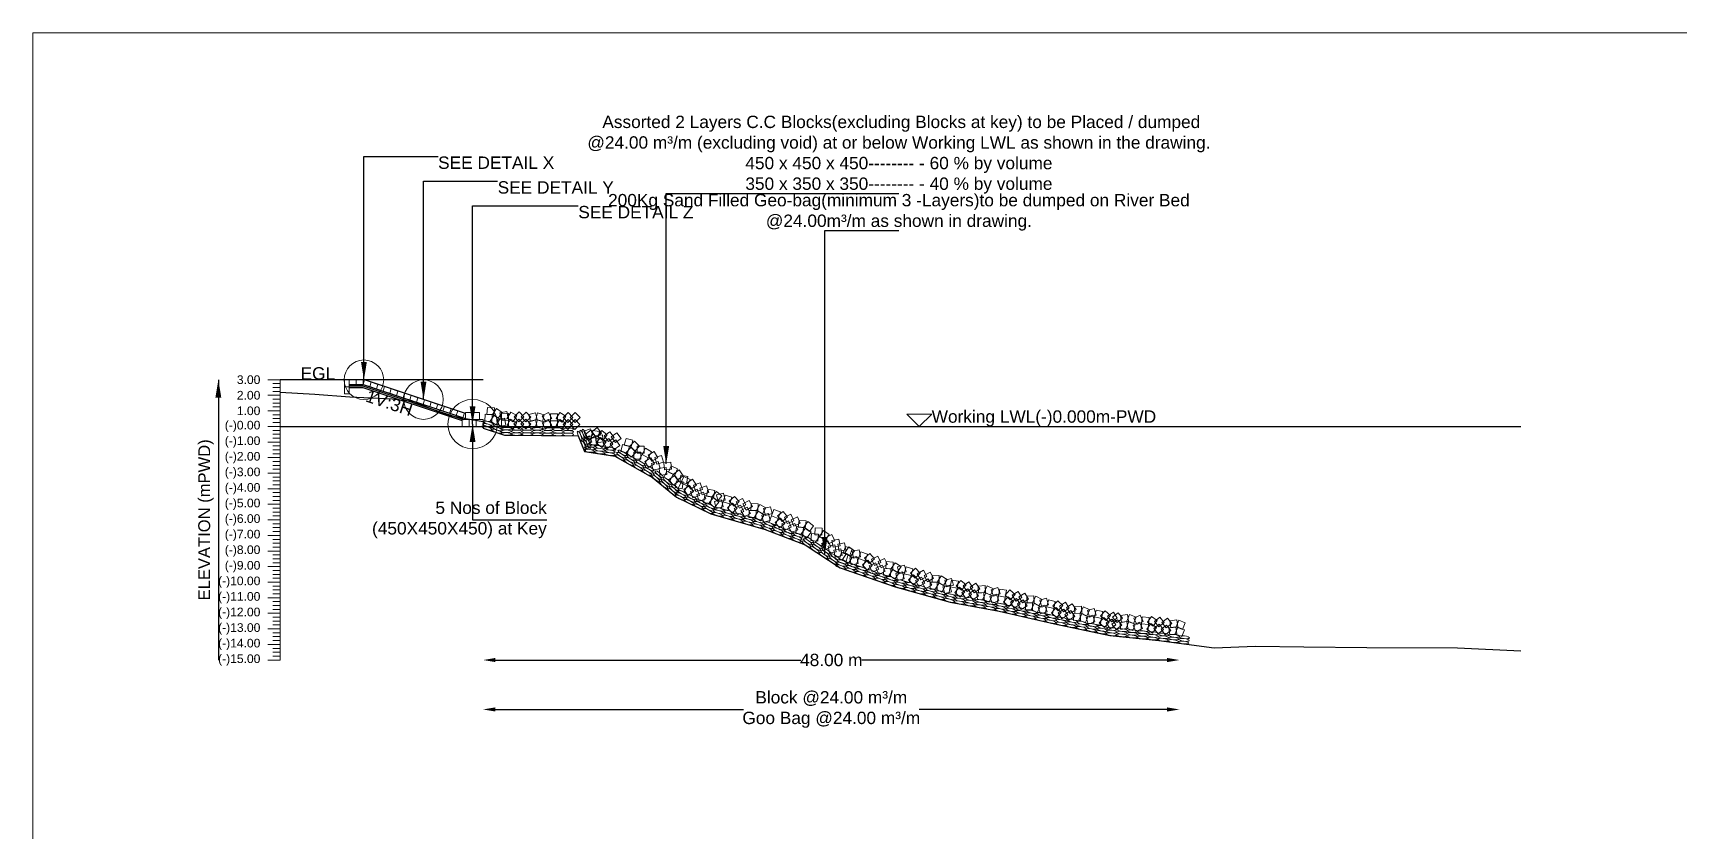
# Model space of a CAD drawing. Header units: inches. Extents: x 89000 to 380017, y -7071 to 0.
# Drawn here: x 310000 to 316658, y -3229 to 0 of the extents above; entities that cross this region are included whole.
import ezdxf

# ---------------------------------------------------------------- set-up
doc = ezdxf.new("R2010")
doc.units = ezdxf.units.IN
doc.header["$LTSCALE"] = 7
doc.header["$MEASUREMENT"] = 0
for name, color, linetype, lineweight in [('Cross Section Labels', 7, 'Continuous', 9), ('Existing_Bed_Level for Xsection', 7, 'Continuous', 25), ('Long Section Labels', 7, 'Continuous', 9)]:
    doc.layers.add(name, color=color, linetype=linetype, lineweight=lineweight)
doc.styles.get("Standard").update_dxf_attribs({"font": 'arial.ttf'})
doc.dimstyles.new('Appron Lebeling Style', dxfattribs={"dimtxt": 50, "dimasz": 50, "dimexe": 0.18, "dimexo": 0.0625, "dimgap": 0.09, "dimtad": 0, "dimtih": 1, "dimtoh": 1, "dimdec": 4, "dimzin": 0, "dimdsep": 46, "dimtxsty": 'Standard', "dimcen": 0.09, "dimse1": 1, "dimse2": 1, "dimadec": 0, "dimazin": 0, "dimtfac": 1, "dimtdec": 4, "dimtofl": 0, "dimtmove": 0, "dimatfit": 3, "dimfxl": 1, "dimtolj": 1, "dimtzin": 0, "dimarcsym": 0})
doc.dimstyles.get("Standard").update_dxf_attribs({"dimtxt": 0.18, "dimasz": 0.18, "dimexe": 0.18, "dimexo": 0.0625, "dimgap": 0.09, "dimtad": 0, "dimtih": 1, "dimtoh": 1, "dimdec": 4, "dimzin": 0, "dimdsep": 46, "dimtxsty": 'Standard', "dimcen": 0.09, "dimadec": 0, "dimazin": 0, "dimtfac": 1, "dimtdec": 4, "dimtofl": 0, "dimtmove": 0, "dimatfit": 3, "dimfxl": 1, "dimtolj": 1, "dimtzin": 0, "dimarcsym": 0})

# ---------------------------------------------------------------- blocks, each defined once
blk = doc.blocks.new('*D27')
at = {"layer": 'Cross Section Labels', "color": 0, "lineweight": -2, "transparency": 16777216}
for p, q in [((311870.8, -2537.2), (313105.5, -2537.2)), ((314587.4, -2537.2), (313352.7, -2537.2))]:
    blk.add_line(p, q, dxfattribs=at)
at = {"layer": 'Cross Section Labels', "color": 0, "transparency": 16777216}
for points in [[(311870.8, -2528.8), (311870.8, -2545.5), (311820.8, -2537.2)], [(314587.4, -2528.8), (314587.4, -2545.5), (314637.4, -2537.2)]]:
    blk.add_solid(points, dxfattribs=at)
at = {"layer": 'Defpoints', "color": 0, "transparency": 16777216}
for p in [(311820.8, -1592.2), (314637.4, -2469.4), (314637.4, -2537.2)]:
    blk.add_point(p, dxfattribs=at)
at = {"layer": 'Cross Section Labels', "color": 0, "transparency": 16777216, "insert": (313229.1, -2537.2), "char_height": 50, "attachment_point": 5}
blk.add_mtext('\\A1;48.00 m', dxfattribs=at)
blk = doc.blocks.new('*D28')
at = {"layer": 'Cross Section Labels', "color": 0, "lineweight": -2, "transparency": 16777216}
for p, q in [((311870.8, -2737.2), (312873.5, -2737.2)), ((314587.4, -2737.2), (313584.7, -2737.2))]:
    blk.add_line(p, q, dxfattribs=at)
at = {"layer": 'Cross Section Labels', "color": 0, "transparency": 16777216}
for points in [[(311870.8, -2728.8), (311870.8, -2745.5), (311820.8, -2737.2)], [(314587.4, -2728.8), (314587.4, -2745.5), (314637.4, -2737.2)]]:
    blk.add_solid(points, dxfattribs=at)
at = {"layer": 'Defpoints', "color": 0, "transparency": 16777216}
for p in [(311820.8, -1592.2), (314637.4, -2469.4), (314637.4, -2737.2)]:
    blk.add_point(p, dxfattribs=at)
at = {"layer": 'Cross Section Labels', "color": 0, "transparency": 16777216, "insert": (313229.1, -2737.2), "char_height": 50, "attachment_point": 5}
blk.add_mtext('\\A1;Block @24.00 m³/m ^JGoo Bag @24.00 m³/m ', dxfattribs=at)

msp = doc.modelspace()

# ---------------------------------------------------------------- linework, layer by layer
at = {"layer": 'Cross Section Labels'}
for points in [[(310000, 0), (320000, 0), (320000, -7071), (310000, -7071)], [(313585.17518, -1592.17), (313635.17518, -1542.17), (313535.17518, -1542.17)]]:
    msp.add_lwpolyline(points, close=True, dxfattribs=at)
for centre, radius in [((311338.82518, -1403.17), 80), ((311579.80018, -1483.495), 80), ((311778.25018, -1582.72), 100)]:
    msp.add_circle(centre, radius, dxfattribs=at)
at = {"layer": 'Existing_Bed_Level for Xsection'}
for points in [[(311820.77518, -1403.17), (311000, -1403.17)], [(311000, -1452.877), (311140.76304, -1461.697), (311281.55915, -1473.037), (311453.42521, -1479.967), (311540.05692, -1491.559), (311593.92953, -1514.491), (311680.36176, -1545.991), (311734.5087, -1557.961), (311820.77518, -1571.821), (311820.77518, -1598.911), (311907.36052, -1627.891), (312205.33161, -1630.6), (312230.84597, -1692.97), (312353.54662, -1712.5), (312506.30685, -1798.18), (312602.68892, -1878.82), (312742.05721, -1945.6), (312961.88732, -2009.23), (313124.09112, -2071.6), (313264.40156, -2164.84), (313486.85182, -2240.44), (313709.93124, -2302.81), (313908.50504, -2339.98), (314131.90026, -2391.01), (314355.71794, -2437.63), (314553.99948, -2458.42), (314777.99399, -2488.03), (314945.1943, -2481.73), (315141.03291, -2483.62), (315395.31126, -2486.77), (315762.04476, -2488.03), (316017.87422, -2500)], [(311749.90018, -1540.195), (311341.73484, -1404.13989), (311338.82518, -1403.17), (311335.75813, -1403.17), (311279.05813, -1403.17)], [(311279.05813, -1422.07), (311335.75813, -1422.07), (311749.90018, -1560.11735)], [(311279.05813, -1428.37), (311334.73578, -1428.37), (311741.08578, -1563.82)], [(311279.05813, -1434.67), (311333.71343, -1434.67), (311735.72518, -1568.67392)], [(311000, -1592.17), (316017.87422, -1592.17)]]:
    msp.add_lwpolyline(points, dxfattribs=at)
at = {"layer": 'Long Section Labels'}
for points in [[(311000, -1403.17), (310950, -1403.17)], [(311000, -1418.92), (310970, -1418.92)], [(311000, -1434.67), (310970, -1434.67)], [(311000, -1450.42), (310970, -1450.42)], [(311000, -2537.17), (311000, -2474.17), (311000, -2411.17), (311000, -2348.17), (311000, -2285.17), (311000, -2222.17), (311000, -2159.17), (311000, -2096.17), (311000, -2033.17), (311000, -1970.17), (311000, -1907.17), (311000, -1844.17), (311000, -1781.17), (311000, -1718.17), (311000, -1655.17), (311000, -1592.17), (311000, -1529.17), (311000, -1466.17), (311000, -1403.17)], [(311000, -1466.17), (310950, -1466.17)], [(311000, -1529.17), (310950, -1529.17)], [(311000, -1481.92), (310970, -1481.92)], [(311000, -1497.67), (310970, -1497.67)], [(311000, -1513.42), (310970, -1513.42)], [(311000, -1592.17), (310950, -1592.17)], [(311000, -1544.92), (310970, -1544.92)], [(311000, -1560.67), (310970, -1560.67)], [(311000, -1576.42), (310970, -1576.42)], [(311000, -1655.17), (310950, -1655.17)], [(311000, -1607.92), (310970, -1607.92)], [(311000, -1623.67), (310970, -1623.67)], [(311000, -1639.42), (310970, -1639.42)], [(311000, -1718.17), (310950, -1718.17)], [(311000, -1670.92), (310970, -1670.92)], [(311000, -1686.67), (310970, -1686.67)], [(311000, -1702.42), (310970, -1702.42)], [(311000, -1781.17), (310950, -1781.17)], [(311000, -1733.92), (310970, -1733.92)], [(311000, -1749.67), (310970, -1749.67)], [(311000, -1765.42), (310970, -1765.42)], [(311000, -1796.92), (310970, -1796.92)], [(311000, -1844.17), (310950, -1844.17)], [(311000, -1812.67), (310970, -1812.67)], [(311000, -1828.42), (310970, -1828.42)], [(311000, -1859.92), (310970, -1859.92)], [(311000, -1907.17), (310950, -1907.17)], [(311000, -1875.67), (310970, -1875.67)], [(311000, -1891.42), (310970, -1891.42)], [(311000, -1922.92), (310970, -1922.92)], [(311000, -1970.17), (310950, -1970.17)], [(311000, -1938.67), (310970, -1938.67)], [(311000, -1954.42), (310970, -1954.42)], [(311000, -1985.92), (310970, -1985.92)], [(311000, -2033.17), (310950, -2033.17)], [(311000, -2001.67), (310970, -2001.67)], [(311000, -2017.42), (310970, -2017.42)], [(311000, -2048.92), (310970, -2048.92)], [(311000, -2096.17), (310950, -2096.17)], [(311000, -2064.67), (310970, -2064.67)], [(311000, -2080.42), (310970, -2080.42)], [(311000, -2111.92), (310970, -2111.92)], [(311000, -2127.67), (310970, -2127.67)], [(311000, -2159.17), (310950, -2159.17)], [(311000, -2143.42), (310970, -2143.42)], [(311000, -2174.92), (310970, -2174.92)], [(311000, -2190.67), (310970, -2190.67)], [(311000, -2222.17), (310950, -2222.17)], [(311000, -2206.42), (310970, -2206.42)], [(311000, -2237.92), (310970, -2237.92)], [(311000, -2253.67), (310970, -2253.67)], [(311000, -2285.17), (310950, -2285.17)], [(311000, -2269.42), (310970, -2269.42)], [(311000, -2300.92), (310970, -2300.92)], [(311000, -2316.67), (310970, -2316.67)], [(311000, -2348.17), (310950, -2348.17)], [(311000, -2332.42), (310970, -2332.42)], [(311000, -2363.92), (310970, -2363.92)], [(311000, -2379.67), (310970, -2379.67)], [(311000, -2395.42), (310970, -2395.42)], [(311000, -2411.17), (310950, -2411.17)], [(311000, -2426.92), (310970, -2426.92)], [(311000, -2442.67), (310970, -2442.67)], [(311000, -2458.42), (310970, -2458.42)], [(311000, -2474.17), (310950, -2474.17)], [(311000, -2489.92), (310970, -2489.92)], [(311000, -2505.67), (310970, -2505.67)], [(311000, -2521.42), (310970, -2521.42)], [(311000, -2537.17), (310950, -2537.17)]]:
    msp.add_lwpolyline(points, dxfattribs=at)
for points in [[(311279.05813, -1403.17), (311260.15813, -1403.17), (311260.15813, -1431.52), (311279.05813, -1431.52)], [(311279.05813, -1431.52), (311260.15813, -1431.52), (311260.15813, -1459.87), (311279.05813, -1459.87)], [(311307.40813, -1403.17), (311279.05813, -1403.17), (311279.05813, -1422.07), (311307.40813, -1422.07)], [(311335.75813, -1403.17), (311307.40813, -1403.17), (311307.40813, -1422.07), (311335.75813, -1422.07)], [(311368.63001, -1413.10494), (311341.73484, -1404.13989), (311335.75813, -1422.07), (311362.6533, -1431.03506)], [(311395.52518, -1422.07), (311368.63001, -1413.10494), (311362.6533, -1431.03506), (311389.54847, -1440.00011)], [(311422.42035, -1431.03506), (311395.52518, -1422.07), (311389.54847, -1440.00011), (311416.44365, -1448.96517)], [(311449.31552, -1440.00011), (311422.42035, -1431.03506), (311416.44365, -1448.96517), (311443.33882, -1457.93023)], [(311476.21069, -1448.96517), (311449.31552, -1440.00011), (311443.33882, -1457.93023), (311470.23399, -1466.89529)], [(311503.10586, -1457.93023), (311476.21069, -1448.96517), (311470.23399, -1466.89529), (311497.12916, -1475.86034)], [(311530.00104, -1466.89529), (311503.10586, -1457.93023), (311497.12916, -1475.86034), (311524.02433, -1484.8254)], [(311556.89621, -1475.86034), (311530.00104, -1466.89529), (311524.02433, -1484.8254), (311550.9195, -1493.79046)], [(311583.79138, -1484.8254), (311556.89621, -1475.86034), (311550.9195, -1493.79046), (311577.81467, -1502.75551)], [(311610.68655, -1493.79046), (311583.79138, -1484.8254), (311577.81467, -1502.75551), (311604.70985, -1511.72057)], [(311637.58172, -1502.75551), (311610.68655, -1493.79046), (311604.70985, -1511.72057), (311631.60502, -1520.68563)], [(311664.47689, -1511.72057), (311637.58172, -1502.75551), (311631.60502, -1520.68563), (311658.50019, -1529.65069)], [(311691.37207, -1520.68563), (311664.47689, -1511.72057), (311658.50019, -1529.65069), (311685.39536, -1538.61574)], [(311718.26724, -1529.65069), (311691.37207, -1520.68563), (311685.39536, -1538.61574), (311712.29053, -1547.5808)], [(311745.16241, -1538.61574), (311718.26724, -1529.65069), (311712.29053, -1547.5808), (311739.1857, -1556.54586)], [(311866.53225, -1517.19078), (311838.23494, -1515.4631), (311836.50726, -1543.76041), (311864.80457, -1545.48809)], [(311898.04911, -1535.48283), (311874.41304, -1519.82847), (311858.75869, -1543.46454), (311882.39475, -1559.11889)], [(311764.07518, -1563.82), (311735.72518, -1563.82), (311735.72518, -1592.17), (311764.07518, -1592.17)], [(311778.25018, -1535.47), (311749.90018, -1535.47), (311749.90018, -1563.82), (311778.25018, -1563.82)], [(311792.42518, -1563.82), (311764.07518, -1563.82), (311764.07518, -1592.17), (311792.42518, -1592.17)], [(311806.60018, -1535.47), (311778.25018, -1535.47), (311778.25018, -1563.82), (311806.60018, -1563.82)], [(311820.77518, -1563.82), (311792.42518, -1563.82), (311792.42518, -1592.17), (311820.77518, -1592.17)], [(311857.53417, -1544.07492), (311829.23686, -1542.34724), (311827.50918, -1570.64455), (311855.80649, -1572.37223)], [(311889.05102, -1562.36697), (311865.41495, -1546.71261), (311849.7606, -1570.34868), (311873.39667, -1586.00303)], [(311907.3659, -1558.64709), (311879.58113, -1564.27996), (311885.214, -1592.06473), (311912.99877, -1586.43186)], [(311916.36399, -1531.76295), (311888.57922, -1537.39582), (311894.21208, -1565.18059), (311921.99685, -1559.54772)], [(311923.2623, -1567.55307), (311894.91347, -1567.29534), (311894.65574, -1595.64417), (311923.00457, -1595.9019)], [(311923.52003, -1539.20424), (311895.1712, -1538.94651), (311894.91347, -1567.29534), (311923.2623, -1567.55307)], [(311956.71462, -1576.83257), (311932.28406, -1562.44958), (311917.90107, -1586.88013), (311942.33163, -1601.26313)], [(311956.97235, -1548.48374), (311932.5418, -1534.10075), (311918.15881, -1558.53131), (311942.58936, -1572.9143)], [(311965.8469, -1562.06851), (311945.6111, -1581.92386), (311965.46645, -1602.15966), (311985.70225, -1582.30431)], [(311966.10463, -1533.71968), (311945.86883, -1553.57503), (311965.72418, -1573.81083), (311985.95998, -1553.95548)], [(312014.05122, -1582.54608), (311994.17977, -1562.3261), (311973.95978, -1582.19755), (311993.83124, -1602.41754)], [(312014.30896, -1554.19725), (311994.4375, -1533.97727), (311974.21752, -1553.84873), (311994.08897, -1574.06871)], [(312032.53152, -1565.35859), (312005.08337, -1572.45236), (312012.17714, -1599.90051), (312039.62529, -1592.80674)], [(312032.78925, -1537.00976), (312005.3411, -1544.10353), (312012.43488, -1571.55168), (312039.88303, -1564.45791)], [(312068.1563, -1573.02579), (312040.84167, -1565.43414), (312033.25002, -1592.74878), (312060.56466, -1600.34043)], [(312068.41404, -1544.67696), (312041.0994, -1537.08531), (312033.50775, -1564.39995), (312060.82239, -1571.9916)], [(312084.42778, -1563.83279), (312059.73976, -1577.76922), (312073.67619, -1602.45724), (312098.36422, -1588.52081)], [(312084.68552, -1535.48396), (312059.9975, -1549.42039), (312073.93393, -1574.10841), (312098.62195, -1560.17198)], [(312121.7041, -1569.3572), (312093.35527, -1569.09947), (312093.09754, -1597.4483), (312121.44637, -1597.70603)], [(312121.96183, -1541.00837), (312093.613, -1540.75064), (312093.35527, -1569.09947), (312121.7041, -1569.3572)], [(312155.15642, -1578.6367), (312130.72586, -1564.25371), (312116.34287, -1588.68426), (312140.77343, -1603.06726)], [(312155.41415, -1550.28787), (312130.9836, -1535.90488), (312116.60061, -1560.33544), (312141.03116, -1574.71843)], [(312164.2887, -1563.87264), (312144.0529, -1583.72799), (312163.90825, -1603.96379), (312184.14405, -1584.10844)], [(312164.54643, -1535.52381), (312144.31063, -1555.37916), (312164.16598, -1575.61496), (312184.40178, -1555.75961)], [(312212.49302, -1584.35021), (312192.62157, -1564.13023), (312172.40158, -1584.00169), (312192.27304, -1604.22167)], [(312212.75076, -1556.00138), (312192.8793, -1535.7814), (312172.65932, -1555.65286), (312192.53077, -1575.87284)], [(312299.98851, -1618.95773), (312282.82448, -1596.39407), (312260.26082, -1613.5581), (312277.42485, -1636.12176)], [(312250.60628, -1629.62331), (312224.12545, -1639.74696), (312234.2491, -1666.22779), (312260.72993, -1656.10414)], [(312255.06259, -1601.62575), (312228.58176, -1611.74939), (312238.70541, -1638.23022), (312265.18624, -1628.10657)], [(312273.74916, -1629.69174), (312256.58513, -1607.12808), (312234.02147, -1624.29211), (312251.1855, -1646.85577)], [(312280.46709, -1665.50767), (312276.89571, -1637.38352), (312248.77156, -1640.95489), (312252.34294, -1669.07904)], [(312286.6522, -1640.61124), (312258.65463, -1636.15492), (312254.19832, -1664.15249), (312282.19588, -1668.6088)], [(312291.10851, -1612.61367), (312263.11094, -1608.15736), (312258.65463, -1636.15492), (312286.6522, -1640.61124)], [(312306.70644, -1654.77365), (312303.13506, -1626.6495), (312275.01091, -1630.22088), (312278.58229, -1658.34503)], [(312318.35983, -1654.74605), (312296.33069, -1636.90117), (312278.48582, -1658.93031), (312300.51495, -1676.77518)], [(312322.81614, -1626.74848), (312300.78701, -1608.9036), (312282.94213, -1630.93274), (312304.97127, -1648.77762)], [(312329.57936, -1641.49848), (312306.62438, -1658.13552), (312323.26142, -1681.0905), (312346.2164, -1664.45346)], [(312334.03567, -1613.50091), (312311.08069, -1630.13795), (312327.71773, -1653.09294), (312350.67272, -1636.45589)], [(312374.21648, -1668.89401), (312357.56116, -1645.95228), (312334.61943, -1662.6076), (312351.27475, -1685.54933)], [(312378.67279, -1640.89644), (312362.01748, -1617.95471), (312339.07575, -1634.61003), (312355.73106, -1657.55176)], [(312426.36713, -1647.84019), (312398.89257, -1640.84944), (312391.90182, -1668.32401), (312419.37639, -1675.31476)], [(312453.90573, -1671.70516), (312433.61537, -1651.90557), (312413.81577, -1672.19593), (312434.10613, -1691.99552)], [(312412.49869, -1672.56646), (312385.02412, -1665.57571), (312378.03337, -1693.05028), (312405.50794, -1700.04103)], [(312440.03728, -1696.43144), (312419.74692, -1676.63184), (312399.94733, -1696.9222), (312420.23769, -1716.72179)], [(312458.72472, -1696.20339), (312430.3767, -1696.53913), (312430.71244, -1724.88714), (312459.06045, -1724.5514)], [(312472.59316, -1671.47712), (312444.24515, -1671.81285), (312444.58089, -1700.16086), (312472.9289, -1699.82513)], [(312488.74221, -1718.9848), (312464.01594, -1705.11635), (312450.14749, -1729.84263), (312474.87377, -1743.71107)], [(312502.61066, -1694.25852), (312477.88439, -1680.39008), (312464.01594, -1705.11635), (312488.74221, -1718.9848)], [(312513.60055, -1743.21763), (312499.1066, -1718.85274), (312474.74171, -1733.34669), (312489.23566, -1757.71158)], [(312527.469, -1718.49136), (312512.97505, -1694.12647), (312488.61015, -1708.62042), (312503.1041, -1732.98531)], [(312542.57928, -1709.94412), (312515.28564, -1717.6109), (312522.95242, -1744.90454), (312550.24606, -1737.23777)], [(312528.71084, -1734.6704), (312501.41719, -1742.33717), (312509.08397, -1769.63082), (312536.37761, -1761.96404)], [(312564.29633, -1786.31302), (312561.77391, -1758.07546), (312533.53635, -1760.59788), (312536.05877, -1788.83544)], [(312582.48834, -1764.56968), (312579.96593, -1736.33211), (312551.72836, -1738.85453), (312554.25078, -1767.09209)], [(312589.48603, -1784.76051), (312563.77273, -1772.82112), (312551.83335, -1798.53442), (312577.54665, -1810.4738)], [(312607.67804, -1763.01716), (312581.96474, -1751.07778), (312570.02536, -1776.79107), (312595.73866, -1788.73046)], [(312612.14922, -1813.29629), (312595.85985, -1790.09329), (312572.65686, -1806.38266), (312588.94622, -1829.58566)], [(312630.34123, -1791.55294), (312614.05186, -1768.34995), (312590.84887, -1784.63931), (312607.13824, -1807.84231)], [(312648.74998, -1794.77635), (312620.82661, -1789.87656), (312615.92682, -1817.79993), (312643.85019, -1822.69972)], [(312657.95748, -1806.80153), (312632.39095, -1794.55102), (312620.14044, -1820.11755), (312645.70697, -1832.36806)], [(312630.55797, -1816.5197), (312602.6346, -1811.61991), (312597.73481, -1839.54328), (312625.65818, -1844.44307)], [(312645.70697, -1832.36806), (312620.14044, -1820.11755), (312607.88993, -1845.68408), (312633.45646, -1857.93459)], [(312672.07145, -1854.95304), (312656.04143, -1831.57011), (312632.65851, -1847.60013), (312648.68852, -1870.98305)], [(312684.32196, -1829.38651), (312668.29194, -1806.00358), (312644.90902, -1822.0336), (312660.93903, -1845.41652)], [(312686.60112, -1845.45228), (312659.85669, -1854.85748), (312669.26189, -1881.60191), (312696.00632, -1872.19671)], [(312698.85164, -1819.88575), (312672.1072, -1829.29095), (312681.5124, -1856.03538), (312708.25684, -1846.63018)], [(312721.57975, -1884.43283), (312712.15326, -1857.69589), (312685.41632, -1867.12238), (312694.84282, -1893.85932)], [(312733.83026, -1858.8663), (312724.40377, -1832.12936), (312697.66683, -1841.55585), (312707.09333, -1868.29279)], [(312757.85382, -1851.13324), (312729.98673, -1845.92285), (312724.77634, -1873.78993), (312752.64343, -1879.00032)], [(312786.86937, -1873.17885), (312765.34836, -1854.72434), (312746.89385, -1876.24535), (312768.41486, -1894.69985)], [(312792.50447, -1862.32752), (312764.97547, -1869.10079), (312771.74874, -1896.62978), (312799.27773, -1889.85651)], [(312745.6033, -1876.69977), (312717.73622, -1871.48938), (312712.52583, -1899.35646), (312740.39291, -1904.56685)], [(312774.61885, -1898.74538), (312753.09785, -1880.29087), (312734.64334, -1901.81188), (312756.16435, -1920.26638)], [(312784.62209, -1889.55968), (312757.0931, -1896.33295), (312763.86637, -1923.86194), (312791.39536, -1917.08868)], [(312819.03366, -1904.91829), (312791.8015, -1897.03592), (312783.91913, -1924.26808), (312811.15129, -1932.15045)], [(312826.91603, -1877.68612), (312799.68387, -1869.80375), (312791.8015, -1897.03592), (312819.03366, -1904.91829)], [(312848.75128, -1922.86348), (312829.09649, -1902.43283), (312808.66583, -1922.08763), (312828.32063, -1942.51828)], [(312856.63365, -1895.63132), (312836.97886, -1875.20067), (312816.54821, -1894.85546), (312836.203, -1915.28612)], [(312861.52207, -1911.1041), (312836.6869, -1924.77658), (312850.35938, -1949.61175), (312875.19455, -1935.93927)], [(312869.40444, -1883.87194), (312844.56927, -1897.54442), (312858.24175, -1922.37959), (312883.07692, -1908.70711)], [(312902.43115, -1943.80631), (312888.7389, -1918.98203), (312863.91462, -1932.67429), (312877.60687, -1957.49856)], [(312910.31352, -1916.57415), (312896.62127, -1891.74987), (312871.79699, -1905.44212), (312885.48925, -1930.2664)], [(312932.7396, -1904.99822), (312904.39513, -1904.43832), (312903.83524, -1932.78279), (312932.17971, -1933.34269)], [(312964.98361, -1921.97571), (312940.72241, -1907.30885), (312926.05556, -1931.57005), (312950.31676, -1946.23691)], [(312983.12961, -1917.50412), (312955.60062, -1924.27739), (312962.37388, -1951.80638), (312989.90288, -1945.03311)], [(313023.84768, -1937.88418), (312997.38646, -1927.70941), (312987.21168, -1954.17063), (313013.67291, -1964.34541)], [(312924.85723, -1932.23038), (312896.51276, -1931.67049), (312895.95286, -1960.01496), (312924.29734, -1960.57485)], [(312957.10124, -1949.20787), (312932.84004, -1934.54101), (312918.17318, -1958.80221), (312942.43438, -1973.46907)], [(312975.24724, -1944.73628), (312947.71825, -1951.50955), (312954.49151, -1979.03854), (312982.0205, -1972.26528)], [(313013.67291, -1964.34541), (312987.21168, -1954.17063), (312977.03691, -1980.63186), (313003.49814, -1990.80663)], [(313041.75286, -1984.75823), (313023.91096, -1962.72668), (313001.87941, -1980.56858), (313019.72132, -2002.60013)], [(313051.92763, -1958.297), (313034.08573, -1936.26545), (313012.05419, -1954.10736), (313029.89609, -1976.1389)], [(313055.47946, -1974.13013), (313029.56932, -1985.63608), (313041.07526, -2011.54622), (313066.98541, -2000.04028)], [(313065.65424, -1947.6689), (313039.74409, -1959.17485), (313051.25004, -1985.085), (313077.16018, -1973.57905)], [(313093.45237, -2010.20015), (313081.92579, -1984.29917), (313056.02481, -1995.82575), (313067.55139, -2021.72673)], [(313103.62714, -1983.73892), (313092.10056, -1957.83795), (313066.19959, -1969.36452), (313077.72616, -1995.2655)], [(313126.95827, -1974.11657), (313098.76466, -1971.14282), (313095.79091, -1999.33642), (313123.98452, -2002.31017)], [(313157.63789, -1993.78053), (313134.71508, -1977.09919), (313118.03374, -2000.022), (313140.95655, -2016.70334)], [(313116.78349, -2000.57779), (313088.58989, -1997.60404), (313085.61614, -2025.79765), (313113.80974, -2028.7714)], [(313147.46312, -2020.24176), (313124.54031, -2003.56042), (313107.85897, -2026.48323), (313130.78178, -2043.16457)], [(313176.73367, -2027.74037), (313148.44084, -2025.9408), (313146.64128, -2054.23363), (313174.93411, -2056.0332)], [(313192.42442, -2004.12845), (313164.13159, -2002.32888), (313162.33203, -2030.62171), (313190.62485, -2032.42127)], [(313204.95073, -2052.71716), (313181.33881, -2037.02641), (313165.64806, -2060.63834), (313189.25999, -2076.32908)], [(313220.64148, -2029.10524), (313197.02956, -2013.41449), (313181.33881, -2037.02641), (313204.95073, -2052.71716)], [(313227.914, -2078.75282), (313215.29564, -2053.36582), (313189.90865, -2065.98418), (313202.527, -2091.37117)], [(313243.60475, -2055.14089), (313230.98639, -2029.7539), (313205.59939, -2042.37225), (313218.21775, -2067.75925)], [(313259.31567, -2047.75559), (313231.52226, -2053.34564), (313237.11231, -2081.13905), (313264.90573, -2075.549)], [(313288.52648, -2091.22645), (313282.9143, -2063.4375), (313255.12535, -2069.04968), (313260.73753, -2096.83863)], [(313243.62493, -2071.36751), (313215.83151, -2076.95756), (313221.42157, -2104.75098), (313249.21498, -2099.16092)], [(313272.83574, -2114.83838), (313267.22355, -2087.04942), (313239.4346, -2092.66161), (313245.04678, -2120.45056)], [(313297.70196, -2110.52536), (313270.83172, -2101.48587), (313261.79222, -2128.35611), (313288.66247, -2137.39561)], [(313314.11767, -2122.24746), (313290.55427, -2106.48393), (313274.79074, -2130.04732), (313298.35413, -2145.81086)], [(313313.39271, -2086.91344), (313286.52246, -2077.87395), (313277.48297, -2104.74419), (313304.35322, -2113.78368)], [(313323.24003, -2095.40524), (313299.67664, -2079.6417), (313283.9131, -2103.2051), (313307.4765, -2118.96863)], [(313332.44956, -2118.61236), (313304.63903, -2124.11662), (313310.14329, -2151.92715), (313337.95382, -2146.42289)], [(313341.57192, -2091.77014), (313313.76139, -2097.2744), (313319.26566, -2125.08493), (313347.07619, -2119.58067)], [(313366.12094, -2135.53219), (313339.27872, -2126.40983), (313330.15636, -2153.25205), (313356.99858, -2162.37441)], [(313375.24331, -2108.68997), (313348.40108, -2099.5676), (313339.27872, -2126.40983), (313366.12094, -2135.53219)], [(313404.10711, -2127.9785), (313385.40948, -2106.66838), (313364.09936, -2125.36601), (313382.79699, -2146.67613)], [(313417.4035, -2116.81687), (313391.96771, -2129.33658), (313404.48742, -2154.77237), (313429.92321, -2142.25266)], [(313456.77057, -2151.35991), (313444.23061, -2125.9341), (313418.8048, -2138.47406), (313431.34476, -2163.89987)], [(313394.98475, -2154.82073), (313376.28712, -2133.51061), (313354.977, -2152.20824), (313373.67463, -2173.51836)], [(313408.28114, -2143.6591), (313382.84535, -2156.1788), (313395.36506, -2181.6146), (313420.80085, -2169.09489)], [(313447.64821, -2178.20214), (313435.10825, -2152.77632), (313409.68244, -2165.31628), (313422.22239, -2190.7421)], [(313470.58134, -2167.66635), (313442.29233, -2165.80778), (313440.43375, -2194.09679), (313468.72277, -2195.95537)], [(313479.7037, -2140.82413), (313451.41469, -2138.96556), (313449.55612, -2167.25457), (313477.84513, -2169.11314)], [(313502.01323, -2186.10401), (313478.44984, -2170.34047), (313462.68631, -2193.90387), (313486.2497, -2209.6674)], [(313511.1356, -2159.26178), (313487.5722, -2143.49825), (313471.80867, -2167.06164), (313495.37206, -2182.82518)], [(313517.10888, -2180.71597), (313489.64284, -2187.74016), (313496.66704, -2215.2062), (313524.13307, -2208.182)], [(313524.74242, -2153.41301), (313497.27638, -2160.4372), (313504.30058, -2187.90324), (313531.76661, -2180.87905)], [(313551.65917, -2195.75991), (313524.35621, -2188.12637), (313516.72267, -2215.42933), (313544.02563, -2223.06287)], [(313559.2927, -2168.45695), (313531.98975, -2160.82342), (313524.35621, -2188.12637), (313551.65917, -2195.75991)], [(313581.5393, -2213.43318), (313561.69889, -2193.18273), (313541.44845, -2213.02315), (313561.28886, -2233.27359)], [(313589.17284, -2186.13022), (313569.33243, -2165.87977), (313549.08199, -2185.72019), (313568.9224, -2205.97063)], [(313601.83579, -2174.25479), (313577.12642, -2188.15333), (313591.02496, -2212.8627), (313615.73433, -2198.96416)], [(313643.04159, -2206.58232), (313629.12337, -2181.88403), (313604.42508, -2195.80224), (313618.34329, -2220.50054)], [(313665.3611, -2194.80223), (313637.0127, -2194.50101), (313636.71148, -2222.84941), (313665.05988, -2223.15063)], [(313697.75869, -2211.48477), (313673.36466, -2197.03992), (313658.91981, -2221.43395), (313683.31384, -2235.8788)], [(313594.20225, -2201.55775), (313569.49288, -2215.45629), (313583.39142, -2240.16566), (313608.10079, -2226.26712)], [(313635.40805, -2233.88528), (313621.48983, -2209.18699), (313596.79154, -2223.1052), (313610.70975, -2247.8035)], [(313657.72756, -2222.10519), (313629.37916, -2221.80397), (313629.07794, -2250.15237), (313657.42634, -2250.45359)], [(313690.12515, -2238.78773), (313665.73112, -2224.34288), (313651.28627, -2248.73691), (313675.6803, -2263.18176)], [(313708.22959, -2234.15074), (313680.76355, -2241.17494), (313687.78775, -2268.64098), (313715.25379, -2261.61678)], [(313715.86313, -2206.84778), (313688.39709, -2213.87198), (313695.42129, -2241.33802), (313722.88733, -2234.31382)], [(313737.96425, -2246.52692), (313710.09824, -2241.31083), (313704.88214, -2269.17684), (313732.74816, -2274.39294)], [(313743.18035, -2218.66091), (313715.31433, -2213.44481), (313710.09824, -2241.31083), (313737.96425, -2246.52692)], [(313769.27574, -2261.51883), (313747.74007, -2243.08145), (313729.30268, -2264.61712), (313750.83836, -2283.05451)], [(313774.49184, -2233.65282), (313752.95616, -2215.21543), (313734.51878, -2236.75111), (313756.05445, -2255.18849)], [(313780.85141, -2248.58129), (313757.45245, -2264.58789), (313773.45905, -2287.98685), (313796.85801, -2271.98025)], [(313786.0675, -2220.71528), (313762.66854, -2236.72188), (313778.67514, -2260.12084), (313802.0741, -2244.11424)], [(313824.72696, -2277.18066), (313808.70173, -2253.79445), (313785.31553, -2269.81968), (313801.34075, -2293.20588)], [(313829.94306, -2249.31464), (313813.91783, -2225.92844), (313790.53162, -2241.95366), (313806.55685, -2265.33987)], [(313845.93052, -2263.49343), (313817.66443, -2265.673), (313819.844, -2293.93909), (313848.11009, -2291.75953)], [(313851.14662, -2235.62742), (313822.88053, -2237.80698), (313825.06009, -2266.07308), (313853.32618, -2263.89351)], [(313884.87925, -2249.4122), (313859.31523, -2237.15646), (313847.05949, -2262.72048), (313872.62351, -2274.97623)], [(313902.5087, -2243.2094), (313875.76235, -2252.60912), (313885.16207, -2279.35548), (313911.90843, -2269.95575)], [(313938.24246, -2255.17357), (313910.37644, -2249.95748), (313905.16035, -2277.82349), (313933.02636, -2283.03959)], [(313972.26548, -2272.63282), (313951.47532, -2253.3587), (313932.2012, -2274.14886), (313952.99136, -2293.42298)], [(313984.34343, -2260.16289), (313960.33013, -2275.2322), (313975.39944, -2299.24549), (313999.41274, -2284.17618)], [(313879.66316, -2277.27822), (313854.09914, -2265.02247), (313841.84339, -2290.5865), (313867.40741, -2302.84224)], [(313897.29261, -2271.07541), (313870.54625, -2280.47514), (313879.94598, -2307.22149), (313906.69233, -2297.82177)], [(313933.02636, -2283.03959), (313905.16035, -2277.82349), (313899.94425, -2305.68951), (313927.81027, -2310.9056)], [(313965.95213, -2300.27091), (313945.16197, -2280.99679), (313925.88785, -2301.78695), (313946.67801, -2321.06107)], [(313978.03008, -2287.80098), (313954.01678, -2302.87029), (313969.08609, -2326.88359), (313993.09939, -2311.81427)], [(314020.74103, -2318.11206), (314005.65261, -2294.11077), (313981.65132, -2309.1992), (313996.73975, -2333.20049)], [(314027.05438, -2290.47397), (314011.96595, -2266.47268), (313987.96467, -2281.56111), (314003.0531, -2305.5624)], [(314042.46898, -2305.27354), (314014.13883, -2306.33427), (314015.19955, -2334.66441), (314043.5297, -2333.60369)], [(314048.78233, -2277.63545), (314020.45218, -2278.69617), (314021.5129, -2307.02632), (314049.84305, -2305.9656)], [(314075.63046, -2320.38075), (314050.57078, -2307.12423), (314037.31427, -2332.1839), (314062.37394, -2345.44042)], [(314081.9438, -2292.74266), (314056.88413, -2279.48614), (314043.62761, -2304.54581), (314068.68729, -2317.80233)], [(314093.49128, -2314.87954), (314066.39432, -2323.21485), (314074.72962, -2350.31181), (314101.82658, -2341.9765)], [(314099.80463, -2287.24145), (314072.70767, -2295.57675), (314081.04297, -2322.67371), (314108.13993, -2314.33841)], [(314128.72427, -2328.24665), (314101.08617, -2321.9333), (314094.77282, -2349.5714), (314122.41092, -2355.88474)], [(314135.03761, -2300.60856), (314107.39952, -2294.29521), (314101.08617, -2321.9333), (314128.72427, -2328.24665)], [(314159.41878, -2344.46435), (314138.62862, -2325.19023), (314119.3545, -2345.98039), (314140.14466, -2365.25451)], [(314165.73213, -2316.82626), (314144.94197, -2297.55214), (314125.66784, -2318.3423), (314146.45801, -2337.61642)], [(314176.1364, -2303.49009), (314152.41712, -2319.01808), (314167.9451, -2342.73736), (314191.66438, -2327.20937)], [(314219.42195, -2332.97482), (314203.87508, -2309.26791), (314180.16817, -2324.81478), (314195.71504, -2348.52168)], [(314240.89917, -2319.72113), (314212.59464, -2321.32607), (314214.19957, -2349.6306), (314242.50411, -2348.02567)], [(314274.34483, -2334.1883), (314249.03504, -2321.41579), (314236.26253, -2346.72558), (314261.57232, -2359.49809)], [(314292.09664, -2328.34488), (314265.16486, -2337.19936), (314274.01934, -2364.13114), (314300.95112, -2355.27666)], [(314170.35533, -2331.2444), (314146.63605, -2346.77239), (314162.16403, -2370.49167), (314185.88331, -2354.96368)], [(314213.64088, -2360.72913), (314198.09401, -2337.02222), (314174.3871, -2352.56909), (314189.93397, -2376.27599)], [(314235.1181, -2347.47544), (314206.81356, -2349.08038), (314208.4185, -2377.38491), (314236.72304, -2375.77998)], [(314268.56376, -2361.94261), (314243.25397, -2349.1701), (314230.48146, -2374.47989), (314255.79125, -2387.2524)], [(314286.31557, -2356.09919), (314259.38379, -2364.95367), (314268.23827, -2391.88545), (314295.17005, -2383.03097)], [(314321.79892, -2368.78677), (314294.04461, -2363.0057), (314288.26354, -2390.76001), (314316.01785, -2396.54108)], [(314327.57999, -2341.03246), (314299.82568, -2335.25139), (314294.04461, -2363.0057), (314321.79892, -2368.78677)], [(314352.79941, -2384.41163), (314331.64271, -2365.54059), (314312.77166, -2386.69729), (314333.92837, -2405.56834)], [(314358.58049, -2356.65732), (314337.42378, -2337.78628), (314318.55274, -2358.94298), (314339.70944, -2377.81403)], [(314364.6355, -2371.7119), (314340.91622, -2387.23989), (314356.4442, -2410.95916), (314380.16348, -2395.43118)], [(314370.41657, -2343.95759), (314346.69729, -2359.48558), (314362.22527, -2383.20486), (314385.94455, -2367.67687)], [(314403.9861, -2396.1241), (314386.13058, -2374.10359), (314364.11007, -2391.95911), (314381.96559, -2413.97962)], [(314406.94242, -2367.92866), (314389.08689, -2345.90815), (314367.06639, -2363.76367), (314384.92191, -2385.78418)], [(314424.01923, -2380.77467), (314396.02027, -2385.22222), (314400.46782, -2413.22118), (314428.46678, -2408.77363)], [(314426.97554, -2352.57923), (314398.97658, -2357.02678), (314403.42413, -2385.02574), (314431.42309, -2380.57819)], [(314458.75192, -2391.79969), (314432.28441, -2381.64128), (314422.126, -2408.10879), (314448.59351, -2418.2672)], [(314461.70824, -2363.60425), (314435.24072, -2353.44584), (314425.08231, -2379.91335), (314451.54983, -2390.07176)], [(314475.82493, -2384.19806), (314449.9219, -2395.72003), (314461.44386, -2421.62305), (314487.34689, -2410.10109)], [(314478.78124, -2356.00262), (314452.87822, -2367.52459), (314464.40018, -2393.42762), (314490.30321, -2381.90565)], [(314512.40571, -2393.24731), (314484.21027, -2390.291), (314481.25396, -2418.48643), (314509.44939, -2421.44275)], [(314515.36203, -2365.05188), (314487.16659, -2362.09556), (314484.21027, -2390.291), (314512.40571, -2393.24731)], [(314544.82227, -2405.67042), (314521.87249, -2389.02619), (314505.22827, -2411.97597), (314528.17805, -2428.62019)], [(314547.77859, -2377.47498), (314524.82881, -2360.83075), (314508.18459, -2383.78053), (314531.13436, -2400.42476)], [(314555.31908, -2391.84316), (314533.28436, -2409.68114), (314551.12234, -2431.71586), (314573.15706, -2413.87788)], [(314558.2754, -2363.64772), (314536.24067, -2381.4857), (314554.07865, -2403.52042), (314576.11338, -2385.68244)], [(314602.45838, -2418.10994), (314585.20294, -2395.61612), (314562.70911, -2412.87156), (314579.96455, -2435.36539)], [(314606.17367, -2390.00444), (314588.91822, -2367.51062), (314566.4244, -2384.76606), (314583.67984, -2407.25989)], [(314626.61328, -2375.20061), (314598.5046, -2378.89179), (314602.19579, -2407.00047), (314630.30446, -2403.30928)], [(314661.03615, -2387.15789), (314634.85209, -2376.2897), (314623.98391, -2402.47376), (314650.16797, -2413.34195)], [(314622.89799, -2403.30611), (314594.78931, -2406.99729), (314598.4805, -2435.10597), (314626.58918, -2431.41478)], [(314657.32087, -2415.26339), (314631.13681, -2404.3952), (314620.26862, -2430.57926), (314646.45268, -2441.44745)]]:
    msp.add_lwpolyline(points, close=True, dxfattribs=at)
for centre, major_axis in [((311835.96468, -1598.34792), (19.88231, -6.65458)), ((311839.36396, -1588.19169), (19.88231, -6.65458)), ((311842.76323, -1578.03546), (19.88231, -6.65458)), ((311879.12859, -1601.50086), (19.88231, -6.65458)), ((311882.52786, -1591.34463), (19.88231, -6.65458)), ((311914.38824, -1601.17879), (20.96553, -0.19061)), ((311956.3193, -1601.56), (20.96553, -0.19061)), ((311998.25037, -1601.94122), (20.96553, -0.19061)), ((312040.18144, -1602.32243), (20.96553, -0.19061)), ((312082.11251, -1602.70365), (20.96553, -0.19061)), ((312124.04357, -1603.08486), (20.96553, -0.19061)), ((311875.72931, -1611.65709), (19.88231, -6.65458)), ((311914.19351, -1622.5979), (20.96553, -0.19061)), ((311914.29087, -1611.88834), (20.96553, -0.19061)), ((311956.12457, -1622.97912), (20.96553, -0.19061)), ((311956.22194, -1612.26956), (20.96553, -0.19061)), ((311998.05564, -1623.36033), (20.96553, -0.19061)), ((311998.15301, -1612.65077), (20.96553, -0.19061)), ((312039.98671, -1623.74155), (20.96553, -0.19061)), ((312040.08407, -1613.03199), (20.96553, -0.19061)), ((312081.91777, -1624.12276), (20.96553, -0.19061)), ((312082.01514, -1613.41321), (20.96553, -0.19061)), ((312123.84884, -1624.50398), (20.96553, -0.19061)), ((312123.94621, -1613.79442), (20.96553, -0.19061)), ((312165.77991, -1624.88519), (20.96553, -0.19061)), ((312165.87727, -1614.17564), (20.96553, -0.19061)), ((312165.97464, -1603.46608), (20.96553, -0.19061)), ((312211.17042, -1630.72972), (7.9384, -19.40546)), ((312221.08307, -1626.67465), (7.9384, -19.40546)), ((312227.04722, -1669.54063), (7.9384, -19.40546)), ((312230.99571, -1622.61958), (7.9384, -19.40546)), ((312236.95986, -1665.48556), (7.9384, -19.40546)), ((312253.63032, -1669.48449), (20.70576, -3.29569)), ((312246.8725, -1661.43049), (7.9384, -19.40546)), ((312250.26333, -1690.63821), (20.70576, -3.29569)), ((312251.94683, -1680.06135), (20.70576, -3.29569)), ((312291.67484, -1697.22959), (20.70576, -3.29569)), ((312293.35834, -1686.65273), (20.70576, -3.29569)), ((312295.04183, -1676.07588), (20.70576, -3.29569)), ((312333.08636, -1703.82097), (20.70576, -3.29569)), ((312334.76985, -1693.24412), (20.70576, -3.29569)), ((312336.45335, -1682.66726), (20.70576, -3.29569)), ((312373.92608, -1717.79061), (18.28645, -10.25649)), ((312379.16527, -1708.44958), (18.28645, -10.25649)), ((312384.40446, -1699.10854), (18.28645, -10.25649)), ((312410.49899, -1738.30359), (18.28645, -10.25649)), ((312415.73818, -1728.96255), (18.28645, -10.25649)), ((312420.97737, -1719.62152), (18.28645, -10.25649)), ((312457.55028, -1740.13449), (18.28645, -10.25649)), ((312447.0719, -1758.81656), (18.28645, -10.25649)), ((312452.31109, -1749.47553), (18.28645, -10.25649)), ((312483.6448, -1779.32954), (18.28645, -10.25649)), ((312488.884, -1769.9885), (18.28645, -10.25649)), ((312494.12319, -1760.64746), (18.28645, -10.25649)), ((312519.67223, -1802.38031), (16.08041, -13.454)), ((312526.54477, -1794.16616), (16.08041, -13.454)), ((312533.41731, -1785.952), (16.08041, -13.454)), ((312565.57814, -1812.86001), (16.08041, -13.454)), ((312551.83306, -1829.28832), (16.08041, -13.454)), ((312558.7056, -1821.07416), (16.08041, -13.454)), ((312583.99389, -1856.19633), (16.08041, -13.454)), ((312590.86643, -1847.98217), (16.08041, -13.454)), ((312597.73896, -1839.76802), (16.08041, -13.454)), ((312621.42392, -1869.98308), (18.90787, -9.05993)), ((312626.05189, -1860.32461), (18.90787, -9.05993)), ((312616.79595, -1879.64155), (18.90787, -9.05993)), ((312654.61169, -1897.76141), (18.90787, -9.05993)), ((312659.23966, -1888.10295), (18.90787, -9.05993)), ((312663.86763, -1878.44448), (18.90787, -9.05993)), ((312692.42743, -1915.88128), (18.90787, -9.05993)), ((312697.0554, -1906.22281), (18.90787, -9.05993)), ((312701.68337, -1896.56435), (18.90787, -9.05993)), ((312730.24317, -1934.00115), (18.90787, -9.05993)), ((312734.87114, -1924.34268), (18.90787, -9.05993)), ((312739.49911, -1914.68422), (18.90787, -9.05993)), ((312771.75483, -1937.47156), (20.1397, -5.82945)), ((312774.73261, -1927.18385), (20.1397, -5.82945)), ((312815.01201, -1938.84275), (20.1397, -5.82945)), ((312768.77704, -1947.75926), (20.1397, -5.82945)), ((312809.05644, -1959.41816), (20.1397, -5.82945)), ((312812.03422, -1949.13046), (20.1397, -5.82945)), ((312849.33583, -1971.07707), (20.1397, -5.82945)), ((312852.31362, -1960.78936), (20.1397, -5.82945)), ((312855.2914, -1950.50166), (20.1397, -5.82945)), ((312889.61523, -1982.73597), (20.1397, -5.82945)), ((312892.59301, -1972.44826), (20.1397, -5.82945)), ((312895.5708, -1962.16056), (20.1397, -5.82945)), ((312929.89462, -1994.39487), (20.1397, -5.82945)), ((312932.87241, -1984.10717), (20.1397, -5.82945)), ((312935.85019, -1973.81946), (20.1397, -5.82945)), ((312970.41458, -2006.77164), (19.56955, -7.52481)), ((312974.25839, -1996.77517), (19.56955, -7.52481)), ((312978.10219, -1986.77871), (19.56955, -7.52481)), ((313017.24128, -2001.82833), (19.56955, -7.52481)), ((313009.55368, -2021.82126), (19.56955, -7.52481)), ((313013.39748, -2011.82479), (19.56955, -7.52481)), ((313048.69277, -2036.87087), (19.56955, -7.52481)), ((313052.53657, -2026.87441), (19.56955, -7.52481)), ((313056.38038, -2016.87795), (19.56955, -7.52481)), ((313087.83187, -2051.92049), (19.56955, -7.52481)), ((313091.67567, -2041.92403), (19.56955, -7.52481)), ((313095.51947, -2031.92757), (19.56955, -7.52481)), ((313127.90972, -2067.708), (17.46233, -11.60418)), ((313133.83733, -2058.78794), (17.46233, -11.60418)), ((313139.76495, -2049.86788), (17.46233, -11.60418)), ((313174.68961, -2073.07624), (17.46233, -11.60418)), ((313162.83437, -2090.91636), (17.46233, -11.60418)), ((313168.76199, -2081.9963), (17.46233, -11.60418)), ((313197.75903, -2114.12472), (17.46233, -11.60418)), ((313203.68665, -2105.20466), (17.46233, -11.60418)), ((313209.61427, -2096.2846), (17.46233, -11.60418)), ((313232.68369, -2137.33308), (17.46233, -11.60418)), ((313238.61131, -2128.41302), (17.46233, -11.60418)), ((313244.53892, -2119.49296), (17.46233, -11.60418)), ((313273.29335, -2139.58289), (19.85132, -6.74649)), ((313266.4009, -2159.86368), (19.85132, -6.74649)), ((313269.84712, -2149.72328), (19.85132, -6.74649)), ((313306.10353, -2173.35667), (19.85132, -6.74649)), ((313309.54976, -2163.21627), (19.85132, -6.74649)), ((313312.99598, -2153.07587), (19.85132, -6.74649)), ((313345.80616, -2186.84966), (19.85132, -6.74649)), ((313349.25239, -2176.70926), (19.85132, -6.74649)), ((313352.69861, -2166.56886), (19.85132, -6.74649)), ((313385.50879, -2200.34264), (19.85132, -6.74649)), ((313388.95502, -2190.20225), (19.85132, -6.74649)), ((313392.40125, -2180.06185), (19.85132, -6.74649)), ((313428.65765, -2203.69524), (19.85132, -6.74649)), ((313432.10388, -2193.55484), (19.85132, -6.74649)), ((313425.21142, -2213.83563), (19.85132, -6.74649)), ((313464.91406, -2227.32862), (19.85132, -6.74649)), ((313468.36028, -2217.18823), (19.85132, -6.74649)), ((313471.80651, -2207.04783), (19.85132, -6.74649)), ((313504.61082, -2239.84482), (20.19206, -5.64543)), ((313507.4946, -2229.53037), (20.19206, -5.64543)), ((313510.37838, -2219.21591), (20.19206, -5.64543)), ((313544.99493, -2251.13567), (20.19206, -5.64543)), ((313547.87871, -2240.82122), (20.19206, -5.64543)), ((313550.76249, -2230.50677), (20.19206, -5.64543)), ((313585.37904, -2262.42652), (20.19206, -5.64543)), ((313588.26282, -2252.11207), (20.19206, -5.64543)), ((313591.1466, -2241.79762), (20.19206, -5.64543)), ((313628.64693, -2263.40292), (20.19206, -5.64543)), ((313631.53071, -2253.08847), (20.19206, -5.64543)), ((313671.91482, -2264.37933), (20.19206, -5.64543)), ((313625.76315, -2273.71738), (20.19206, -5.64543)), ((313666.14726, -2285.00823), (20.19206, -5.64543)), ((313669.03104, -2274.69378), (20.19206, -5.64543)), ((313706.53137, -2296.29908), (20.19206, -5.64543)), ((313709.41515, -2285.98463), (20.19206, -5.64543)), ((313712.29893, -2275.67018), (20.19206, -5.64543)), ((313747.19182, -2304.33661), (20.60847, -3.85759)), ((313749.16235, -2293.80945), (20.60847, -3.85759)), ((313751.13287, -2283.28228), (20.60847, -3.85759)), ((313788.40876, -2312.05179), (20.60847, -3.85759)), ((313790.37928, -2301.52463), (20.60847, -3.85759)), ((313792.34981, -2290.99747), (20.60847, -3.85759)), ((313829.62569, -2319.76698), (20.60847, -3.85759)), ((313831.59621, -2309.23981), (20.60847, -3.85759)), ((313833.56674, -2298.71265), (20.60847, -3.85759)), ((313870.84262, -2327.48216), (20.60847, -3.85759)), ((313872.81315, -2316.955), (20.60847, -3.85759)), ((313874.78367, -2306.42784), (20.60847, -3.85759)), ((313912.2458, -2335.34156), (20.4399, -4.66907)), ((313914.63085, -2324.90051), (20.4399, -4.66907)), ((313917.01589, -2314.45945), (20.4399, -4.66907)), ((313955.51065, -2334.23865), (20.4399, -4.66907)), ((313957.8957, -2323.79759), (20.4399, -4.66907)), ((313998.77551, -2333.13574), (20.4399, -4.66907)), ((313953.12561, -2344.67971), (20.4399, -4.66907)), ((313994.00542, -2354.01785), (20.4399, -4.66907)), ((313996.39046, -2343.57679), (20.4399, -4.66907)), ((314034.88523, -2363.35599), (20.4399, -4.66907)), ((314037.27027, -2352.91494), (20.4399, -4.66907)), ((314039.65531, -2342.47388), (20.4399, -4.66907)), ((314075.76504, -2372.69414), (20.4399, -4.66907)), ((314078.15008, -2362.25308), (20.4399, -4.66907)), ((314080.53512, -2351.81202), (20.4399, -4.66907)), ((314116.64485, -2382.03228), (20.4399, -4.66907)), ((314119.02989, -2371.59122), (20.4399, -4.66907)), ((314121.41493, -2361.15017), (20.4399, -4.66907)), ((314157.52685, -2390.87794), (20.52585, -4.27542)), ((314159.71081, -2380.39298), (20.52585, -4.27542)), ((314161.89477, -2369.90802), (20.52585, -4.27542)), ((314198.57856, -2399.42879), (20.52585, -4.27542)), ((314200.76252, -2388.94383), (20.52585, -4.27542)), ((314202.94648, -2378.45887), (20.52585, -4.27542)), ((314241.81423, -2397.49468), (20.52585, -4.27542)), ((314243.99819, -2387.00971), (20.52585, -4.27542)), ((314285.0499, -2395.56056), (20.52585, -4.27542)), ((314326.1016, -2404.11141), (20.52585, -4.27542)), ((314239.63027, -2407.97964), (20.52585, -4.27542)), ((314280.68198, -2416.53048), (20.52585, -4.27542)), ((314282.86594, -2406.04552), (20.52585, -4.27542)), ((314321.73368, -2425.08133), (20.52585, -4.27542)), ((314323.91764, -2414.59637), (20.52585, -4.27542)), ((314362.3468, -2432.94069), (20.85209, -2.18636)), ((314363.46363, -2422.28908), (20.85209, -2.18636)), ((314364.58046, -2411.63747), (20.85209, -2.18636)), ((314404.05099, -2437.31341), (20.85209, -2.18636)), ((314405.16782, -2426.6618), (20.85209, -2.18636)), ((314406.28465, -2416.01019), (20.85209, -2.18636)), ((314445.75517, -2441.68613), (20.85209, -2.18636)), ((314446.872, -2431.03452), (20.85209, -2.18636)), ((314447.98883, -2420.38291), (20.85209, -2.18636)), ((314487.45936, -2446.05885), (20.85209, -2.18636)), ((314488.57619, -2435.40724), (20.85209, -2.18636)), ((314489.69302, -2424.75563), (20.85209, -2.18636)), ((314529.16354, -2450.43157), (20.85209, -2.18636)), ((314530.28037, -2439.77996), (20.85209, -2.18636)), ((314531.3972, -2429.12835), (20.85209, -2.18636)), ((314570.95906, -2455.26031), (20.78558, -2.74766)), ((314572.36261, -2444.64268), (20.78558, -2.74766)), ((314573.76617, -2434.02505), (20.78558, -2.74766)), ((314612.53022, -2460.75564), (20.78558, -2.74766)), ((314613.93377, -2450.138), (20.78558, -2.74766)), ((314615.33732, -2439.52037), (20.78558, -2.74766)), ((314654.10138, -2466.25096), (20.78558, -2.74766)), ((314655.50493, -2455.63333), (20.78558, -2.74766)), ((314656.90848, -2445.01569), (20.78558, -2.74766))]:
    msp.add_ellipse(centre, major_axis=major_axis, ratio=0.255, dxfattribs=at)

# ---------------------------------------------------------------- texts
at = {"layer": 'Cross Section Labels', "char_height": 50}
for s, insert, attachment_point in [(' Assorted 2 Layers C.C Blocks(excluding Blocks at key) to be Placed / dumped^J@24.00 m³/m (excluding void) at or below Working LWL as shown in the drawing.^J450 x 450 x 450-------- - 60 % by volume^J350 x 350 x 350-------- - 40 % by volume', (313502.6122, -650), 8), ('SEE DETAIL X', (311638.82518, -500), 1), ('SEE DETAIL Y', (311879.80018, -600), 1), ('200Kg Sand Filled Geo-bag(minimum 3 -Layers)to be dumped on River Bed^J@24.00m³/m as shown in drawing.', (313502.6122, -800), 8), ('SEE DETAIL Z', (312205.82518, -700), 1), ('EGL', (311222.35813, -1403.17), 9), ('Working LWL(-)0.000m-PWD', (313635.17518, -1592.17), 7), ('5 Nos of Block ^J(450X450X450) at Key', (312078.25018, -1970.17), 6)]:
    msp.add_mtext(s, dxfattribs=dict(at, insert=insert, attachment_point=attachment_point))
at = {"layer": 'Cross Section Labels', "insert": (311449.3515, -1473.21602), "char_height": 50, "attachment_point": 2, "rotation": 341.565051177}
msp.add_mtext('1V:3H', dxfattribs=at)
at = {"layer": 'Long Section Labels', "char_height": 35, "attachment_point": 6}
for s, insert in [('3.00', (310920, -1403.17)), ('2.00', (310920, -1466.17)), ('1.00', (310920, -1529.17)), ('(-)0.00', (310920, -1592.17)), ('(-)1.00', (310920, -1655.17)), ('(-)2.00', (310920, -1718.17)), ('(-)3.00', (310920, -1781.17)), ('(-)4.00', (310920, -1844.17)), ('(-)5.00', (310920, -1907.17)), ('(-)6.00', (310920, -1970.17)), ('(-)7.00', (310920, -2033.17)), ('(-)8.00', (310920, -2096.17)), ('(-)9.00', (310920, -2159.17)), ('(-)10.00', (310920, -2222.17)), ('(-)11.00', (310920, -2285.17)), ('(-)12.00', (310920, -2348.17)), ('(-)13.00', (310920, -2411.17)), ('(-)14.00', (310920, -2474.17)), ('(-)15.00', (310920, -2537.17))]:
    msp.add_mtext(s, dxfattribs=dict(at, insert=insert))
at = {"layer": 'Long Section Labels', "insert": (310700, -1970.17), "char_height": 48, "attachment_point": 5, "rotation": 90}
msp.add_mtext('ELEVATION (mPWD)', dxfattribs=at)

# ---------------------------------------------------------------- dimensions: what is measured, and where the dimension line sits
at = {"layer": 'Cross Section Labels'}
for base, text, picture, middle in [((314637.41069, -2537.17), '48.00 m', '*D27', (313229.09294, -2537.17)), ((314637.41069, -2737.17), 'Block @24.00 m³/m ^JGoo Bag @24.00 m³/m ', '*D28', (313229.09294, -2737.17))]:
    dim = msp.add_linear_dim(base=base, p1=(311820.77518, -1592.17), p2=(314637.41069, -2469.44619), text=text, dimstyle='Appron Lebeling Style', dxfattribs=at)
    dim.commit()
    dim.dimension.update_dxf_attribs({"geometry": picture, "text_midpoint": middle})

# ---------------------------------------------------------------- leaders
at = {"layer": 'Cross Section Labels', "annotation_type": 0, "has_hookline": 1}
for points, hookline_direction, text_width in [([(311338.82518, -1403.17), (311338.82518, -500), (311638.73518, -500)], 0, 466.13233), ([(311579.80018, -1483.495), (311579.80018, -600), (311879.71018, -600)], 0, 466.03001), ([(312561.41296, -1743.79267), (312561.41296, -650), (313502.5222, -650)], 0, 2510.77763), ([(311778.25018, -1582.72), (311778.25018, -700), (312205.73518, -700)], 0, 460.91405), ([(313202.6122, -2111.19253), (313202.6122, -800), (313502.5222, -800)], 0, 2345.7367), ([(311778.25018, -1582.72), (311778.25018, -1970.17), (312078.34018, -1970.17)], 1, 701.90996)]:
    msp.add_leader(points, dimstyle='Standard', override={"dimasz": 72}, dxfattribs=dict(at, hookline_direction=hookline_direction, text_width=text_width))
at = {"layer": 'Long Section Labels'}
msp.add_leader([(310750, -1403.17), (310750, -2537.17)], dimstyle='Standard', override={"dimasz": 72}, dxfattribs=at)

doc.saveas('drawing.dxf')
